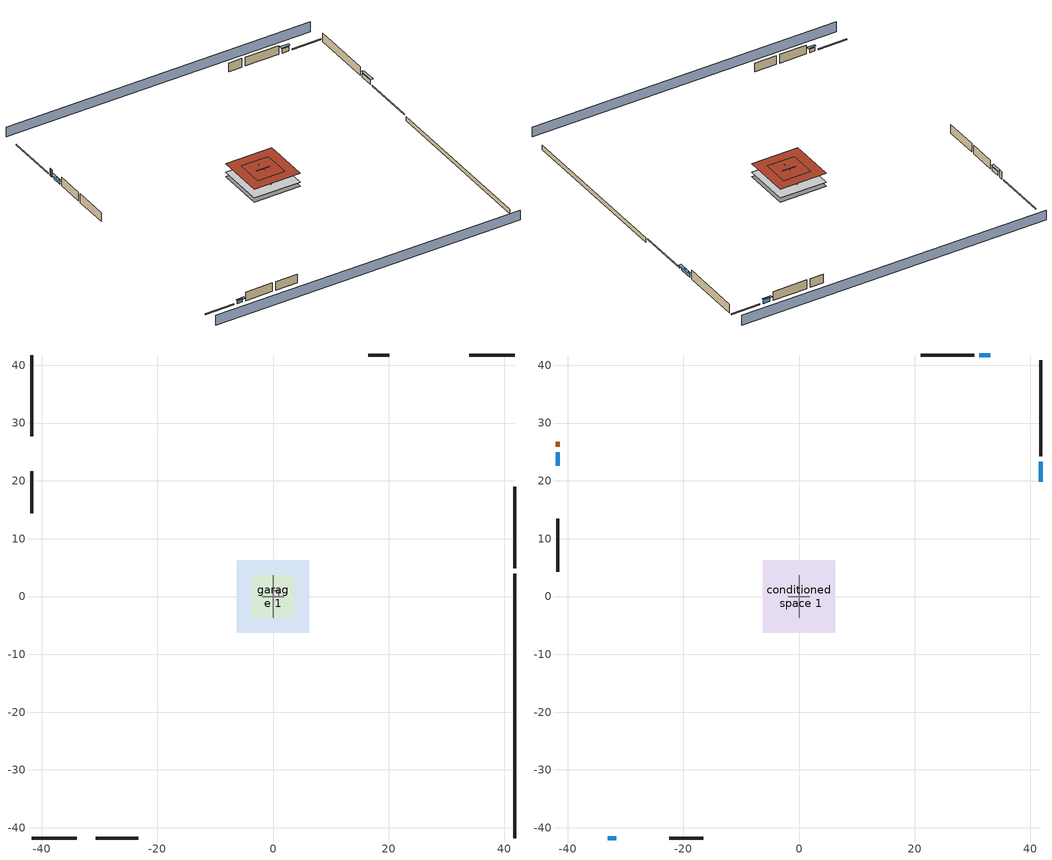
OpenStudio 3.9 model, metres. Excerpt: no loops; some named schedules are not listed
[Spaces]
garage 1
 floor foundation (Slab1 construction): -3.66,-3.66 -3.66,3.66 3.66,3.66 3.66,-3.66 z0
 wall outside (Wall1 construction): -30.64,-41.76 -23.33,-41.76 z0.3:2.74
 wall outside (Wall2 construction): -41.76,21.7 -41.76,14.38 z0.3:2.74
 wall outside (Wall9 construction): 20.14,41.76 16.48,41.76 z0.3:2.74
 wall to conditioned space 1 (Wall5 construction Reversed): 0,-3.66 0,3.66 z0.3:2.74
 wall to conditioned space 1 (Wall6 construction Reversed): 1.83,0 -1.83,0 z0.3:2.74
 roof outside (Roof1 construction): -3.66,3.66 -3.66,-3.66 3.66,-3.66 3.66,3.66 z2.74
crawlspace - vented 1
 floor foundation (Slab2 construction): -6.28,-6.28 -6.28,6.28 6.28,6.28 6.28,-6.28 z-0.91
 wall outside (RimJoist1 construction): 41.76,4.89 41.76,18.94 z0.3:0.61
 wall outside (RimJoist2 construction): -41.76,-41.76 -33.96,-41.76 z0.3:0.61
 wall outside (RimJoist3 construction): -41.76,41.76 -41.76,27.71 z0.3:0.61
 wall outside (RimJoist4 construction): 41.76,41.76 33.96,41.76 z0.3:0.61
 wall foundation (FoundationWall1 construction): 41.76,-41.76 41.76,3.96 z-0.91:0.3
central ac and furnace airloop ret air space
 floor adiabatic (AdiabaticConst): 0,0 0,1 1,1 1,0 z0
 wall adiabatic (AdiabaticConst): 0,1 0,0 1,0 1,1 0,1 z0:1
 ceiling adiabatic (AdiabaticConst): 1,0 1,1 0,1 0,0 z1
conditioned space 1
 floor to crawlspace - vented 1 (Floor1 construction): -6.28,-6.28 -6.28,6.28 6.28,6.28 6.28,-6.28 z0.3
 wall outside (Wall3 construction): 41.76,24.25 41.76,40.83 z0.3:2.74
 wall outside (Wall4 construction): -22.4,-41.76 -16.52,-41.76 z0.3:2.74
 wall outside (Wall7 construction): -41.76,13.45 -41.76,4.29 z0.3:2.74
 wall outside (Wall8 construction): 30.28,41.76 21.07,41.76 z0.3:2.74
 wall outside (AdiabaticWallConstruction): 41.76,19.87 41.76,23.32 z0.3:1.46; -33.03,-41.76 -31.57,-41.76 z0.3:1.28; -41.76,24.94 -41.76,22.62 z0.3:1.34; 33.03,41.76 31.21,41.76 z0.3:1.52
 wall outside (AdiabaticWallConstruction 1): -41.76,26.78 -41.76,25.87 z0.3:2.34
 window (WindowConstruction): 41.76,19.87 41.76,23.32 z0.3:1.46
 window (WindowConstruction 1): -33.03,-41.76 -31.57,-41.76 z0.3:1.28
 window (WindowConstruction 2): -41.76,24.94 -41.76,22.62 z0.3:1.34
 window (WindowConstruction 3): 33.03,41.76 31.21,41.76 z0.3:1.52
 door (Door): -41.76,26.78 -41.76,25.87 z0.3:2.34
 roof outside (Roof2 construction): -6.28,6.28 -6.28,-6.28 6.28,-6.28 6.28,6.28 z2.74
shading: 41.76,46.33 -41.76,46.33 / -41.76,-46.33 41.76,-46.33 z0:2.74; 41.76,23.62 41.76,19.56 42.37,19.56 42.37,23.62 z1.77; -31.27,-41.76 -33.33,-41.76 -33.33,-42.37 -31.27,-42.37 z1.58; -41.76,22.32 -41.76,25.24 -42.37,25.24 -42.37,22.32 z1.65; 30.9,41.76 33.33,41.76 33.33,42.37 30.9,42.37 z1.83
[Site]
Portland Intl Arpt_OR: Latitude {deg}=45.59; Longitude {deg}=-122.6; Time Zone {hr}=-8; Elevation {m}=33; Terrain=Suburbs; Keep Site Location Information=Yes
[Site:GroundTemperature:Shallow]
10.2558, 8.96328, 8.85977, 9.47314, 11.9355, 14.3863, 16.5111, 17.8571, 17.9714, 16.8767, 14.8061, 12.4304
[Site:WaterMainsTemperature]
Calculation Method=Schedule; Temperature Schedule=mains temperature schedule
[Building]
Building 1
[Material] Roughness=Rough
Name | Thickness {m} | Conductivity {W/m-K} | Density {kg/m3} | Specific Heat {J/kg-K} | Thermal Absorptance | Solar Absorptance | Visible Absorptance
asphalt or fiberglass shingles | 0.00635 | 0.162714 | 1121.4 | 1465.45 | 0.9 | 0.85 | 0.85
roof rigid ins | 0.00254769 | 0.029427 | 32.04 | 1214.23 | 0.9 | 0.7 | 0.7
osb sheathing 0.5 in. | 0.0127 | 0.115458 | 512.64 | 1214.23 | 0.9 | 0.6 | 0.6
roof rigid ins 1 | 0.103632 | 0.029427 | 32.04 | 1214.23 | 0.9 | 0.7 | 0.7
osb sheathing 0.75 in. | 0.01905 | 0.115458 | 512.64 | 1214.23 | 0.9 | 0.7 | 0.7
roof stud and cavity | 0.2032 | 0.161866 | 78.34581 | 1123.46 | 0.9 | 0.7 | 0.7
gypsum board | 0.0127 | 0.160291 | 801 | 837.4 | 0.9 | 0.6 | 0.6
wood siding | 0.0254 | 0.102417 | 544.68 | 1172.36 | 0.9 | 0.85 | 0.85
osb sheathing 0.5 in. 1 | 0.0127 | 0.115458 | 512.64 | 1214.23 | 0.9 | 0.7 | 0.7
wall stud and cavity | 0.1397 | 0.727959 | 139.0536 | 1170.24 | 0.9 | 0.6 | 0.6
wall stud and cavity 1 | 0.1397 | 0.550994 | 139.0536 | 1170.24 | 0.9 | 0.7 | 0.7
osb sheathing 0.5 in. 2; osb sheathing 0.5 in. 3 | 0.0127 | 0.115458 | 512.64 | 1214.23
wall stud and cavity 2 | 0.1397 | 0.335416 | 139.0536 | 1170.24 | 0.9 | 0.7 | 0.7
rim joist stud and cavity | 0.0508 | 0.178688 | 50.32683 | 1063.81 | 0.9 | 0.6 | 0.6
floor stud and cavity | 0.1397 | 0.923637 | 92.3553 | 1139.71 | 0.9 | 0.7 | 0.7
floor covering | 0.0127 | 0.0433444 | 54.468 | 1339.84 | 0.9 | 0.6 | 0.6
concrete 4.0 in. | 0.1016 | 1.803125 | 2242.8 | 837.4 | 0.9 | 0.7 | 0.7
concrete 8.0 in. | 0.2032 | 1.803125 | 2242.8 | 837.4 | 0.9 | 0.7 | 0.7
soil 0.5 in. | 0.0127 | 1.3848 | 1842.3 | 418.7 | 0.9 | 0.7 | 0.7
wood siding 1; wood siding 2 | 0.0254 | 0.102417 | 544.68 | 1172.36
wall rigid ins | 0.512978 | 0.029427 | 32.04 | 1214.23 | 0.9 | 0.7 | 0.7
wall stud and cavity 3 | 0.0889 | 0.380278 | 52.3479 | 1209.89 | 0.9 | 0.7 | 0.7
door material | 0.04445 | 0.0612267 | 512.64 | 1214.23 | 0.9 | 0.7 | 0.7
wall stud and cavity 4 | 0.0889 | 0.391764 | 83.0341 | 1211.67 | 0.9 | 0.7 | 0.7
furniture material conditioned space 1; furniture material garage 1 | 0.1524 | 0.115458 | 640.8 | 1214.23 | 0.9 | 0.6 | 0.6
[Construction]
Roof1 construction: asphalt or fiberglass shingles, roof rigid ins, osb sheathing 0.5 in.
Roof2 construction: asphalt or fiberglass shingles, roof rigid ins 1, osb sheathing 0.75 in., roof stud and cavity, gypsum board
Wall1 construction; Wall2 construction: wood siding, osb sheathing 0.5 in. 1, wall stud and cavity
Wall3 construction; Wall4 construction: wood siding, osb sheathing 0.5 in. 1, wall stud and cavity 1, gypsum board
Wall5 construction Reversed: gypsum board, wall stud and cavity 2, osb sheathing 0.5 in. 2
Wall6 construction Reversed: gypsum board, wall stud and cavity 2, osb sheathing 0.5 in. 3
Wall7 construction; Wall8 construction: wood siding, osb sheathing 0.5 in. 3, wall stud and cavity 1, gypsum board
Wall9 construction: wood siding, osb sheathing 0.5 in. 3, wall stud and cavity
RimJoist1 construction; RimJoist2 construction; RimJoist3 construction; RimJoist4 construction: wood siding, rim joist stud and cavity
Floor1 construction: floor stud and cavity, osb sheathing 0.75 in., floor covering
Slab1 construction: concrete 4.0 in.
FoundationWall1 construction: concrete 8.0 in.
Slab2 construction: soil 0.5 in.
WindowConstruction; WindowConstruction 1; WindowConstruction 2; WindowConstruction 3: WindowMaterial
AdiabaticWallConstruction: wood siding 1, wall rigid ins, wall stud and cavity 3, gypsum board
Door: door material
AdiabaticWallConstruction 1: wood siding 2, wall rigid ins, wall stud and cavity 3, gypsum board
PartitionWallConstruction: gypsum board, wall stud and cavity 4, gypsum board
furniture construction conditioned space 1: furniture material conditioned space 1
furniture construction garage 1: furniture material garage 1
AdiabaticConst: Adiabatic
[WindowMaterial:SimpleGlazingSystem]
WindowMaterial: U-Factor {W/m2-K}=2.78222; Solar Heat Gain Coefficient=0.56
[Material:NoMass]
Adiabatic: Roughness=Rough; Thermal Resistance {m2-K/W}=176.1
[ThermalZone] Multiplier=1; Use Ideal Air Loads=No
Name | Volume {m3} | Thermostat
conditioned space | 384.656 | conditioned space temperature setpoint
garage | 130.484
crawlspace - vented | 192.328
central ac and furnace airloop ret air zone | 1
[Sizing:Zone] Zone Cooling Design Supply Air Temperature Input Method=SupplyAirTemperature; Zone Cooling Design Supply Air Temperature {C}=14; Zone Cooling Design Supply Air Temperature Difference {deltaC}=11.11; Zone Heating Design Supply Air Temperature Input Method=SupplyAirTemperature; Zone Heating Design Supply Air Temperature {C}=40; Zone Heating Design Supply Air Temperature Difference {deltaC}=11.11; Zone Cooling Design Supply Air Humidity Ratio {kg-H2O/kg-air}=0.0085; Zone Heating Design Supply Air Humidity Ratio {kg-H2O/kg-air}=0.008; Cooling Design Air Flow Method=DesignDay; Heating Design Air Flow Method=DesignDay; Account for Dedicated Outdoor Air System=No; Dedicated Outdoor Air System Control Strategy=NeutralSupplyAir; Dedicated Outdoor Air Low Setpoint Temperature for Design {C}=autosize; Dedicated Outdoor Air High Setpoint Temperature for Design {C}=autosize; Zone Load Sizing Method=Sensible Load Only No Latent Load; Zone Latent Cooling Design Supply Air Humidity Ratio Input Method=HumidityRatioDifference; Zone Cooling Design Supply Air Humidity Ratio Difference {kgWater/kgDryAir}=0.005; Zone Latent Heating Design Supply Air Humidity Ratio Input Method=HumidityRatioDifference; Zone Humidification Design Supply Air Humidity Ratio Difference {kgWater/kgDryAir}=0.005; Sizing Option=Coincident
garage; crawlspace - vented; central ac and furnace airloop ret air zone
[Space]
Name | Thermal Zone | Volume {m3}
conditioned space 1 | conditioned space | 384.656
garage 1 | garage | 130.484
crawlspace - vented 1 | crawlspace - vented | 192.328
central ac and furnace airloop ret air space | central ac and furnace airloop ret air zone
[ThermostatSetpoint:DualSetpoint]
conditioned space temperature setpoint: Heating Setpoint Temperature Schedule=heating setpoint; Cooling Setpoint Temperature Schedule=cooling setpoint; Temperature Difference Between Cutout And Setpoint {deltaC}=0
[Foundation:Kiva] Wall Depth Below Slab {m}=0.2032
Name | Initial Indoor Air Temperature {C} | Wall Height Above Grade {m}
Foundation Kiva 1 | 13.4258 | 0.1016
Foundation Kiva 2 | 8.52769 | 0.3048
[Foundation:Kiva:Settings]
Soil Conductivity {W/m-K}=1.3848; Soil Density {kg/m3}=1842.3; Soil Specific Heat {J/kg-K}=418.7; Ground Solar Absorptivity=0.9; Ground Thermal Absorptivity=0.9; Ground Surface Roughness {m}=0.03; Far-Field Width {m}=40; Deep-Ground Boundary Condition=ZeroFlux; Deep-Ground Depth {m}=40; Minimum Cell Dimension {m}=0.2; Maximum Cell Growth Coefficient=3; Simulation Timestep=Timestep
[SurfaceProperty:ExposedFoundationPerimeter] Exposed Perimeter Calculation Method=TotalExposedPerimeter
Name | Total Exposed Perimeter {m}
Slab1 | 18.288
Slab2 | 45.72
[SurfaceProperty:IncidentSolarMultiplier] Incident Solar Multiplier=1; Incident Solar Multiplier Schedule=trans schedule winter=0.85 summer=0.7
Window1; Window2; Window3; Window4
[InternalMass:Definition] Design Level Calculation Method=SurfaceArea
Name | Construction | Surface Area {m2}
partition wall mass | PartitionWallConstruction | 157.749
furniture mass conditioned space 1 | furniture construction conditioned space 1 | 63.09974
furniture mass garage 1 | furniture construction garage 1 | 5.35122
[InternalMass] Multiplier=1
Name | Internal Mass Definition | Space or SpaceType
partition wall mass | partition wall mass | conditioned space 1
furniture mass conditioned space 1 | furniture mass conditioned space 1 | conditioned space 1
furniture mass garage 1 | furniture mass garage 1 | garage 1
[Fan:SystemModel]
central ac and furnace supply fan: Availability Schedule=Always On Discrete; Design Maximum Air Flow Rate {m3/s}=0.805614; Speed Control Method=Discrete; Electric Power Minimum Flow Rate Fraction=0.2; Design Pressure Rise {Pa}=500; Motor Efficiency=1; Motor In Air Stream Fraction=1; Design Electric Power Consumption {W}=autosize; Design Power Sizing Method=PowerPerFlow; Electric Power Per Unit Flow Rate {W/(m3/s)}=1059.44; Electric Power Per Unit Flow Rate Per Unit Pressure {W-s/m3-Pa}=1.66667; Fan Total Efficiency=0.7; Motor Loss Radiative Fraction=0; Speed Flow Fraction 1=0.84769; Speed Electric Power Fraction 1=0.60912; Speed Flow Fraction 2=1; Speed Electric Power Fraction 2=1
[EnergyManagementSystem:Sensor]
Name | Output Variable or Output Meter Index Key | Output Variable or Output Meter
central_ac_and_furnace_supply_fan_s; central_ac_and_furnace_supply_fan_s_1 | central ac and furnace supply fan | Fan Electricity Energy
water_heater_T_set | water heater setpoint | Schedule Value
out_pb_s |  | Site Outdoor Air Barometric Pressure
out_wt_s |  | Site Outdoor Air Humidity Ratio
site_vw_s |  | Site Wind Speed
cool_season | cooling season schedule | Schedule Value
central_ac_and_furnace_airloop_Fan_RTF_s | central ac and furnace supply fan | Fan Runtime Fraction Speed 1
central_ac_and_furnace_airloop_Fan_RTF_s_1 | central ac and furnace supply fan | Fan Runtime Fraction Speed 2
central_ac_and_furnace_airloop_AH_MFR_s | Node 6 | System Node Mass Flow Rate
central_ac_and_furnace_airloop_AH_VFR_s | Node 6 | System Node Current Density Volume Flow Rate
central_ac_and_furnace_airloop_AH_Tout_s | Node 6 | System Node Temperature
central_ac_and_furnace_airloop_AH_Wout_s | Node 6 | System Node Humidity Ratio
central_ac_and_furnace_airloop_RA_T_s | Node 9 | System Node Temperature
central_ac_and_furnace_airloop_Ra_W_s | Node 9 | System Node Humidity Ratio
central_ac_and_furnace_airloop_0_DZ_T_s | crawlspace - vented | Zone Air Temperature
central_ac_and_furnace_airloop_0_DZ_W_s | crawlspace - vented | Zone Mean Air Humidity Ratio
natural_vent_s | natural vent schedule | Schedule Value
htg_sp_s | heating setpoint | Schedule Value
clg_sp_s | cooling setpoint | Schedule Value
mech_vent_range_fan_0_sch_s | mech vent range fan 0 schedule | Schedule Value
mech_vent_bath_fan_0_sch_s | mech vent bath fan 0 schedule | Schedule Value
clothes_dryer_exhaust_0_sch_s | clothes_dryer | Schedule Value
htg_load_cond |  | Heating:EnergyTransfer:Zone:CONDITIONED SPACE
clg_load_cond |  | Cooling:EnergyTransfer:Zone:CONDITIONED SPACE
htg_load_duct |  | Heating:EnergyTransfer:Zone:CENTRAL AC AND FURNACE AIRLOOP RET AIR ZONE
clg_load_duct |  | Cooling:EnergyTransfer:Zone:CENTRAL AC AND FURNACE AIRLOOP RET AIR ZONE
s_conv | Floor1 | Surface Inside Face Convection Heat Gain Energy
s_ig | Floor1 | Surface Inside Face Internal Gains Radiation Heat Gain Energy
s_sol | Floor1 | Surface Inside Face Solar Radiation Heat Gain Energy
s_lgt | Floor1 | Surface Inside Face Lights Radiation Heat Gain Energy
s_surf | Floor1 | Surface Inside Face Net Surface Thermal Radiation Heat Gain Energy
s_conv_1 | Roof2 | Surface Inside Face Convection Heat Gain Energy
s_ig_1 | Roof2 | Surface Inside Face Internal Gains Radiation Heat Gain Energy
s_sol_1 | Roof2 | Surface Inside Face Solar Radiation Heat Gain Energy
s_lgt_1 | Roof2 | Surface Inside Face Lights Radiation Heat Gain Energy
s_surf_1 | Roof2 | Surface Inside Face Net Surface Thermal Radiation Heat Gain Energy
ss_sol | Door1 | Surface Inside Face Solar Radiation Heat Gain Energy
ss_lgt | Door1 | Surface Inside Face Lights Radiation Heat Gain Energy
ss_conv | Door1 | Surface Inside Face Convection Heat Gain Energy
ss_ig | Door1 | Surface Inside Face Internal Gains Radiation Heat Gain Energy
ss_surf | Door1 | Surface Inside Face Net Surface Thermal Radiation Heat Gain Energy
ss_conv_1 | Window1 | Surface Inside Face Convection Heat Gain Energy
ss_ig_1 | Window1 | Surface Inside Face Internal Gains Radiation Heat Gain Energy
ss_surf_1 | Window1 | Surface Inside Face Net Surface Thermal Radiation Heat Gain Energy
ss_trans_in | Window1 | Surface Window Transmitted Solar Radiation Rate
ss_back_out | Window1 | Surface Window Shortwave from Zone Back Out Window Heat Transfer Rate
ss_trans_out | Window1 | Surface Inside Face Initial Transmitted Diffuse Transmitted Out Window Solar Radiation Rate
ss_conv_2 | Window2 | Surface Inside Face Convection Heat Gain Energy
ss_ig_2 | Window2 | Surface Inside Face Internal Gains Radiation Heat Gain Energy
ss_surf_2 | Window2 | Surface Inside Face Net Surface Thermal Radiation Heat Gain Energy
ss_trans_in_1 | Window2 | Surface Window Transmitted Solar Radiation Rate
ss_back_out_1 | Window2 | Surface Window Shortwave from Zone Back Out Window Heat Transfer Rate
ss_trans_out_1 | Window2 | Surface Inside Face Initial Transmitted Diffuse Transmitted Out Window Solar Radiation Rate
ss_conv_3 | Window3 | Surface Inside Face Convection Heat Gain Energy
ss_ig_3 | Window3 | Surface Inside Face Internal Gains Radiation Heat Gain Energy
ss_surf_3 | Window3 | Surface Inside Face Net Surface Thermal Radiation Heat Gain Energy
ss_trans_in_2 | Window3 | Surface Window Transmitted Solar Radiation Rate
ss_back_out_2 | Window3 | Surface Window Shortwave from Zone Back Out Window Heat Transfer Rate
ss_trans_out_2 | Window3 | Surface Inside Face Initial Transmitted Diffuse Transmitted Out Window Solar Radiation Rate
ss_conv_4 | Window4 | Surface Inside Face Convection Heat Gain Energy
ss_ig_4 | Window4 | Surface Inside Face Internal Gains Radiation Heat Gain Energy
[ElectricEquipment:Definition] Design Level Calculation Method=EquipmentLevel
Name | Design Level {W} | Fraction Latent | Fraction Radiant | Fraction Lost
ceiling fan | 17.3185 | 0 | 0.558 | 0
clothes washer | 676.347 | 0.03 | 0.162 | 0.7
clothes dryer | 8911.81 | 0.015 | 0.081 | 0.85
dishwasher | 393.365 | 0.3 | 0.18 | 0.4
fridge | 49.4292 | 0 | 0.6 | 0
freezer | 194.914 | 0 | 0.6 | 0
cooking range | 939.444 | 0.08 | 0.432 | 0.2
misc tv | 403.373 | 0 | 0.6 | 0
misc plug loads | 322.242 | 0.021 | 0.558 | 0.049
whole house fan; mech vent house fan | 0 | 0 | 0 | 1
mech vent house fan cfis | 0 | 0 | 0 | 0
mech vent range fan 0; mech vent bath fan 0 | 30 | 0 | 0 | 1
[ElectricEquipment]
Name | Electric Equipment Definition | Space or SpaceType | Schedule
ceiling fan | ceiling fan | conditioned space 1 | ceiling_fan
clothes washer | clothes washer | conditioned space 1 | clothes_washer
clothes dryer | clothes dryer | conditioned space 1 | clothes_dryer
dishwasher | dishwasher | conditioned space 1 | dishwasher
fridge | fridge | conditioned space 1 | fridge schedule
freezer | freezer | garage 1 | freezer schedule
cooking range | cooking range | conditioned space 1 | cooking_range
misc tv | misc tv | conditioned space 1 | plug_loads_tv
misc plug loads | misc plug loads | conditioned space 1 | plug_loads_other
whole house fan | whole house fan | conditioned space 1 | Always On Discrete
mech vent house fan | mech vent house fan | conditioned space 1 | mech vent house fan schedule
mech vent house fan cfis | mech vent house fan cfis | conditioned space 1 | mech vent house fan cfis schedule
mech vent range fan 0 | mech vent range fan 0 | conditioned space 1 | mech vent range fan 0 schedule
mech vent bath fan 0 | mech vent bath fan 0 | conditioned space 1 | mech vent bath fan 0 schedule
[OtherEquipment:Definition] Design Level Calculation Method=EquipmentLevel
Name | Design Level {W} | Fraction Latent | Fraction Radiant | Fraction Lost
water heater sens; central ac and furnace airloop_0 SupSensLkToCond; central ac and furnace airloop_0 SupCondToLv; central ac and furnace airloop_0 RetCondToRP; central ac and furnace airloop_0 RetSensLkToRP; central ac and furnace airloop_0 SupCondToDZ; central ac and furnace airloop_0 RetCondToDZ; central ac and furnace airloop_0 SupSensLkToDZ; mech vent house fan sensible load | 0 | 0 | 0 | 0
water heater lat; central ac and furnace airloop_0 SupLatLkToCond; central ac and furnace airloop_0 RetLatLkToRP; central ac and furnace airloop_0 SupLatLkToDZ; mech vent house fan latent load | 0 | 1 | 0 | 0
water heater energy adjustment1 | 0.01 | 0 | 0 | 1
clothes dryer 2 | 0 | 0.015 | 0.081 | 0.85
cooking range 2 | 0 | 0.08 | 0.432 | 0.2
misc fireplace | 370.654 | 0.1 | 0.3 | 0.4
general water use sensible | -43.4886 | 0 | 0.6 | 0
general water use latent | 44.1266 | 1 | 0 | 0
[OtherEquipment]
Name | Other Equipment Definition | Space or SpaceType | Schedule | Fuel Type
water heater sens | water heater sens | conditioned space 1 | Always On Discrete
water heater lat | water heater lat | conditioned space 1 | Always On Discrete
water heater energy adjustment1 | water heater energy adjustment1 | conditioned space 1 | Always On Discrete | Electricity
clothes dryer 1 | clothes dryer 2 | conditioned space 1 | clothes_dryer | Electricity
cooking range 1 | cooking range 2 | conditioned space 1 | cooking_range | Electricity
misc fireplace | misc fireplace | conditioned space 1 | misc fireplace schedule | NaturalGas
general water use sensible | general water use sensible | conditioned space 1 | general water use schedule
general water use latent | general water use latent | conditioned space 1 | general water use schedule
central ac and furnace airloop_0 SupSensLkToCond | central ac and furnace airloop_0 SupSensLkToCond | conditioned space 1 | Always On Discrete
central ac and furnace airloop_0 SupLatLkToCond | central ac and furnace airloop_0 SupLatLkToCond | conditioned space 1 | Always On Discrete
central ac and furnace airloop_0 SupCondToLv | central ac and furnace airloop_0 SupCondToLv | conditioned space 1 | Always On Discrete
central ac and furnace airloop_0 RetCondToRP | central ac and furnace airloop_0 RetCondToRP | central ac and furnace airloop ret air space | Always On Discrete
central ac and furnace airloop_0 RetSensLkToRP | central ac and furnace airloop_0 RetSensLkToRP | central ac and furnace airloop ret air space | Always On Discrete
central ac and furnace airloop_0 RetLatLkToRP | central ac and furnace airloop_0 RetLatLkToRP | central ac and furnace airloop ret air space | Always On Discrete
central ac and furnace airloop_0 SupCondToDZ | central ac and furnace airloop_0 SupCondToDZ | crawlspace - vented 1 | Always On Discrete
central ac and furnace airloop_0 RetCondToDZ | central ac and furnace airloop_0 RetCondToDZ | crawlspace - vented 1 | Always On Discrete
central ac and furnace airloop_0 SupSensLkToDZ | central ac and furnace airloop_0 SupSensLkToDZ | crawlspace - vented 1 | Always On Discrete
central ac and furnace airloop_0 SupLatLkToDZ | central ac and furnace airloop_0 SupLatLkToDZ | crawlspace - vented 1 | Always On Discrete
mech vent house fan sensible load | mech vent house fan sensible load | conditioned space 1 | Always On Discrete
mech vent house fan latent load | mech vent house fan latent load | conditioned space 1 | Always On Discrete
[WaterUse:Equipment:Definition]
Name | Peak Flow Rate {m3/s}
clothes washer | 1.29554e-05
dishwasher | 7.55322e-06
[Lights:Definition] Design Level Calculation Method=LightingLevel; Fraction Radiant=0.6; Fraction Visible=0.2; Return Air Fraction=0
Name | Lighting Level {W}
interior lighting | 255.781
garage lighting | 8.96714
[Lights] Fraction Replaceable=1
Name | Lights Definition | Space or SpaceType | Schedule
interior lighting | interior lighting | conditioned space 1 | lighting_interior
garage lighting | garage lighting | garage 1 | lighting_garage
[Exterior:Lights:Definition]
exterior lighting: Design Level {W}=7.09205
[Exterior:Lights]
exterior lighting: Exterior Lights Definition=exterior lighting; Schedule=exterior lighting schedule
[People:Definition]
occupants: Number of People Calculation Method=People; Number of People {people}=2; Fraction Radiant=0.314171; Sensible Heat Fraction=0.56303; Carbon Dioxide Generation Rate {m3/s-W}=0; Enable ASHRAE 55 Comfort Warnings=No; Mean Radiant Temperature Calculation Type=EnclosureAveraged
[People]
occupants: People Definition=occupants; Space or SpaceType=conditioned space 1; Number of People Schedule=occupants; Activity Level Schedule=occupants activity schedule; Multiplier=1
[ZoneMixing] Schedule=Always On Continuous; Design Flow Rate Calculation Method=Flow/Zone; Design Flow Rate {m3/s}=0
Name | Zone or Space | Source Zone or Space
central ac and furnace airloop_0 ZoneMixDZToCond mix | conditioned space | crawlspace - vented
central ac and furnace airloop_0 ZoneMixCondToDZ mix | crawlspace - vented | conditioned space
[SpaceInfiltration:DesignFlowRate] Schedule=Always On Discrete
Name | Space or SpaceType | Design Flow Rate Calculation Method | Design Flow Rate {m3/s} | Air Changes per Hour {1/hr} | Constant Term Coefficient | Temperature Term Coefficient | Velocity Term Coefficient | Velocity Squared Term Coefficient
natural vent flow; whole house fan flow; infil flow | conditioned space 1 | Flow/Space | 0
infil crawlspace - vented 1 | crawlspace - vented 1 | AirChanges/Hour |  | 2.6013 | 1 | 0 | 0 | 0
crawlspace_vented 1 duct leakage imbalance infil flow | crawlspace - vented 1 | Flow/Space | 0
[SpaceInfiltration:EffectiveLeakageArea]
infil garage 1: Space or SpaceType=garage 1; Schedule=Always On Discrete; Effective Air Leakage Area {cm2}=1359.18; Stack Coefficient=0.000129147; Wind Coefficient=4.64657e-05
